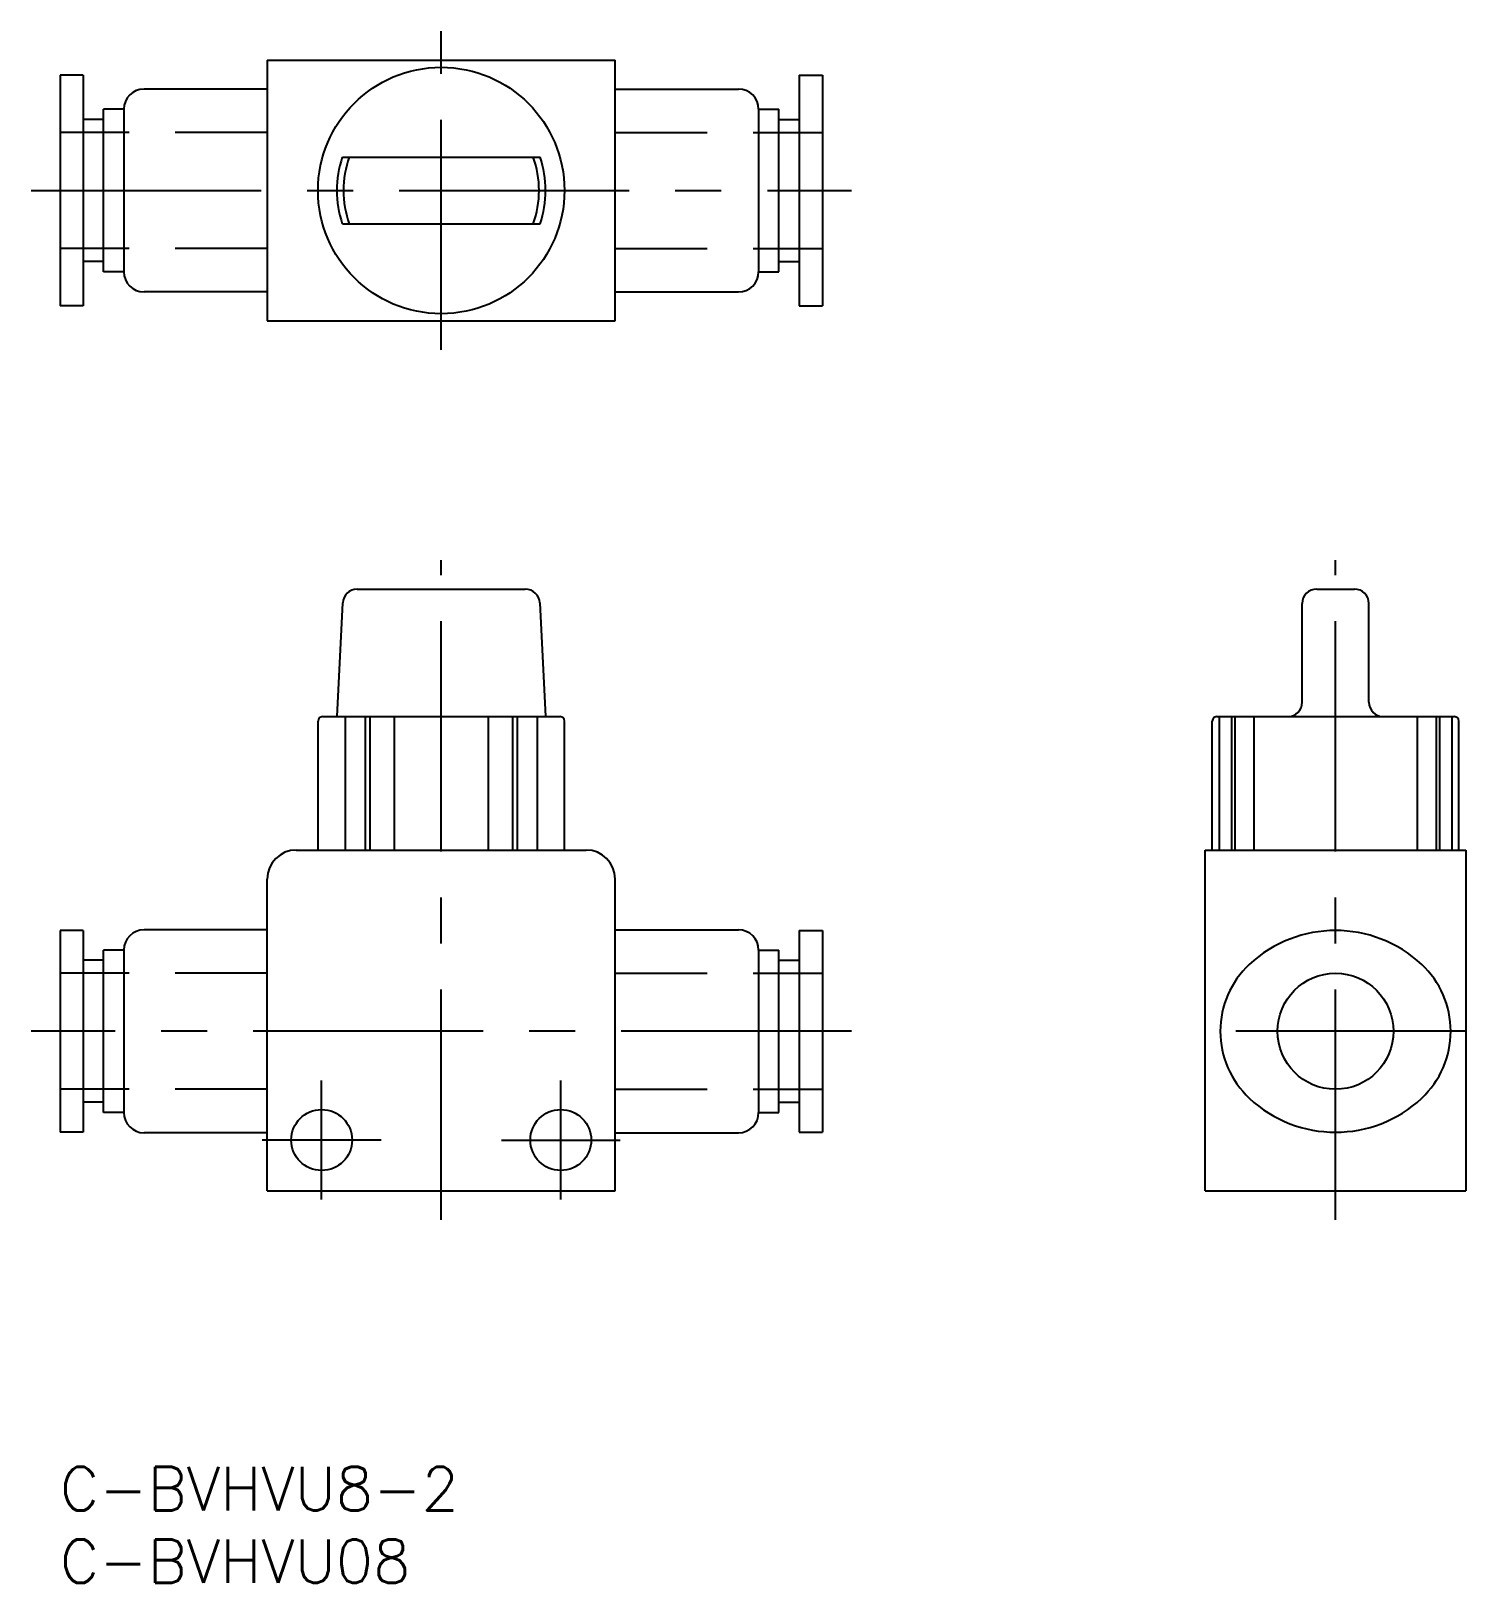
# Model space of a CAD drawing. Extents: x -2 to 97, y -8 to 99.
import ezdxf
from ezdxf.enums import TextEntityAlignment as Align

# ---------------------------------------------------------------- set-up
doc = ezdxf.new("R2010")
doc.units = 0
doc.header["$LTSCALE"] = 0.5
doc.linetypes.add('CENTER', pattern=[50.8, 31.75, -6.35, 6.35, -6.35])
doc.linetypes.add('DASHED', pattern=[19.05, 12.7, -6.35])
doc.layers.get('0').update_dxf_attribs({"linetype": 'CONTINUOUS'})
doc.layers.add('CENTER', color=1, linetype='CENTER')
doc.styles.get("Standard").update_dxf_attribs({"font": 'txt.shx', "height": 3, "bigfont": 'bigfont.shx'})

msp = doc.modelspace()

# ---------------------------------------------------------------- linework, layer by layer
at = {"color": 7, "linetype": 'CONTINUOUS'}
for p, q in [((14.3, 97.04), (14.3, 79.04)), ((14.3, 97.04), (38.3, 97.04)), ((38.3, 79.04), (38.3, 97.04)), ((1.6, 95.99), (0, 95.99)), ((0, 95.99), (0, 80.09)), ((1.6, 95.99), (1.6, 80.09)), ((51, 95.99), (52.6, 95.99)), ((51, 95.99), (51, 80.09)), ((52.6, 95.99), (52.6, 80.09)), ((14.3, 95.04), (5.8, 95.04)), ((38.3, 95.04), (46.8, 95.04)), ((3, 82.44), (3, 93.64)), ((4.4, 93.64), (3, 93.64)), ((4.4, 93.64), (4.4, 82.44)), ((48.2, 93.64), (48.2, 82.44)), ((48.2, 93.64), (49.6, 93.64)), ((49.6, 82.44), (49.6, 93.64)), ((3, 92.94), (1.6, 92.94)), ((49.6, 92.94), (51, 92.94)), ((19.48, 90.34), (33.12, 90.34)), ((19.48, 85.74), (33.12, 85.74)), ((3, 83.14), (1.6, 83.14)), ((4.4, 82.44), (3, 82.44)), ((48.2, 82.44), (49.6, 82.44)), ((49.6, 83.14), (51, 83.14)), ((14.3, 81.04), (5.8, 81.04)), ((38.3, 81.04), (46.8, 81.04)), ((1.6, 80.09), (0, 80.09)), ((51, 80.09), (52.6, 80.09)), ((14.3, 79.04), (38.3, 79.04)), ((20.5, 60.55), (32.1, 60.55)), ((86.7, 60.55), (89.3, 60.55)), ((19.5, 59.6), (19.1, 51.75)), ((33.1, 59.6), (33.5, 51.75)), ((85.7, 52.75), (85.7, 59.55)), ((90.3, 52.75), (90.3, 59.55)), ((17.8, 42.55), (17.8, 51.45)), ((18.1, 51.75), (34.5, 51.75)), ((19.67, 51.75), (19.67, 42.55)), ((21.05, 51.75), (21.05, 42.55)), ((21.38, 51.75), (21.38, 42.55)), ((23.06, 51.75), (23.06, 42.55)), ((29.54, 51.75), (29.54, 42.55)), ((31.22, 51.75), (31.22, 42.55)), ((31.55, 51.75), (31.55, 42.55)), ((32.93, 51.75), (32.93, 42.55)), ((34.8, 42.55), (34.8, 51.45)), ((79.5, 42.55), (79.5, 51.45)), ((79.8, 51.75), (96.2, 51.75)), ((79.98, 51.75), (79.98, 42.55)), ((80.83, 51.75), (80.83, 42.55)), ((81.06, 51.75), (81.06, 42.55)), ((82.36, 51.75), (82.36, 42.55)), ((93.64, 51.75), (93.64, 42.55)), ((94.94, 51.75), (94.94, 42.55)), ((95.17, 51.75), (95.17, 42.55)), ((96.02, 51.75), (96.02, 42.55)), ((96.5, 42.55), (96.5, 51.45)), ((16.3, 42.55), (36.3, 42.55)), ((79, 19.05), (79, 42.55)), ((79, 42.55), (97, 42.55)), ((97, 42.55), (97, 19.05)), ((14.3, 19.05), (14.3, 40.55)), ((38.3, 19.05), (38.3, 40.55)), ((1.6, 37), (0, 37)), ((0, 37), (0, 23.1)), ((1.6, 37), (1.6, 23.1)), ((14.3, 37.05), (5.8, 37.05)), ((38.3, 37.05), (46.8, 37.05)), ((51, 37), (52.6, 37)), ((51, 37), (51, 23.1)), ((52.6, 37), (52.6, 23.1)), ((3, 24.45), (3, 35.65)), ((4.4, 35.65), (3, 35.65)), ((4.4, 35.65), (4.4, 24.45)), ((48.2, 35.65), (48.2, 24.45)), ((48.2, 35.65), (49.6, 35.65)), ((49.6, 24.45), (49.6, 35.65)), ((3, 34.95), (1.6, 34.95)), ((49.6, 34.95), (51, 34.95)), ((3, 25.15), (1.6, 25.15)), ((49.6, 25.15), (51, 25.15)), ((4.4, 24.45), (3, 24.45)), ((48.2, 24.45), (49.6, 24.45)), ((1.6, 23.1), (0, 23.1)), ((14.3, 23.05), (5.8, 23.05)), ((38.3, 23.05), (46.8, 23.05)), ((51, 23.1), (52.6, 23.1)), ((14.3, 19.05), (38.3, 19.05)), ((79, 19.05), (97, 19.05))]:
    msp.add_line(p, q, dxfattribs=at)
at = {"color": 3, "linetype": 'DASHED'}
for p, q in [((14.3, 92.04), (0, 92.04)), ((38.3, 92.04), (52.6, 92.04)), ((14.3, 84.04), (0, 84.04)), ((38.3, 84.04), (52.6, 84.04)), ((14.3, 34.05), (0, 34.05)), ((38.3, 34.05), (52.6, 34.05)), ((14.3, 26.05), (0, 26.05)), ((38.3, 26.05), (52.6, 26.05))]:
    msp.add_line(p, q, dxfattribs=at)
at = {"color": 7, "linetype": 'CONTINUOUS'}
for centre, radius in [((26.3, 88.04), 8.5), ((88, 30.05), 4), ((18.05, 22.55), 2.1), ((34.55, 22.55), 2.1)]:
    msp.add_circle(centre, radius, dxfattribs=at)
for centre, radius, start, end in [((5.8, 93.64), 1.4, 90, 180), ((46.8, 93.64), 1.4, 0, 90), ((26.3, 88.04), 7.2, 161.3707, 198.6293), ((26.3, 88.04), 6.75, 160.078, 199.922), ((26.3, 88.04), 6.75, 340.078, 19.922), ((26.3, 88.04), 7.2, 341.3707, 18.6293), ((5.8, 82.44), 1.4, 180, 270), ((46.8, 82.44), 1.4, 270, 0), ((20.5, 59.55), 1, 90, 177.0727), ((32.1, 59.55), 1, 2.9273, 90), ((86.7, 59.55), 1, 90, 180), ((89.3, 59.55), 1, 0, 90), ((84.7, 52.75), 1, 270, 0), ((91.3, 52.75), 1, 180, 270), ((18.1, 51.45), 0.3, 90, 180), ((34.5, 51.45), 0.3, 360, 90), ((79.8, 51.45), 0.3, 90, 180), ((96.2, 51.45), 0.3, 360, 90), ((16.3, 40.55), 2, 90, 180), ((36.3, 40.55), 2, 0, 90), ((5.8, 35.65), 1.4, 90, 180), ((46.8, 35.65), 1.4, 0, 90), ((88, 28.28), 8.72, 46.9971, 133.0029), ((86.35, 30.05), 6.3, 133.0029, 226.9971), ((89.65, 30.05), 6.3, 313.0029, 46.9971), ((88, 31.81), 8.72, 226.9971, 313.0029), ((5.8, 24.45), 1.4, 180, 270), ((46.8, 24.45), 1.4, 270, 0)]:
    msp.add_arc(centre, radius, start, end, dxfattribs=at)
at = {"layer": 'CENTER', "color": 1, "linetype": 'CENTER'}
for p, q in [((26.3, 77.04), (26.3, 99.04)), ((-2, 88.04), (54.6, 88.04)), ((26.3, 17.05), (26.3, 62.55)), ((88, 17.05), (88, 62.55)), ((54.6, 30.05), (-2, 30.05)), ((97, 30.05), (79.05, 30.05)), ((18.05, 18.45), (18.05, 26.65)), ((34.55, 18.45), (34.55, 26.65)), ((22.15, 22.55), (13.95, 22.55)), ((30.45, 22.55), (38.65, 22.55))]:
    msp.add_line(p, q, dxfattribs=at)

# ---------------------------------------------------------------- texts
at = {"color": 7, "linetype": 'CONTINUOUS'}
for s, p in [('C-BVHVU8-2', (0, 0)), ('C-BVHVU08', (0, -5))]:
    msp.add_text(s, height=3, dxfattribs=at).set_placement(p, align=Align.TOP_LEFT)

doc.saveas('drawing.dxf')
